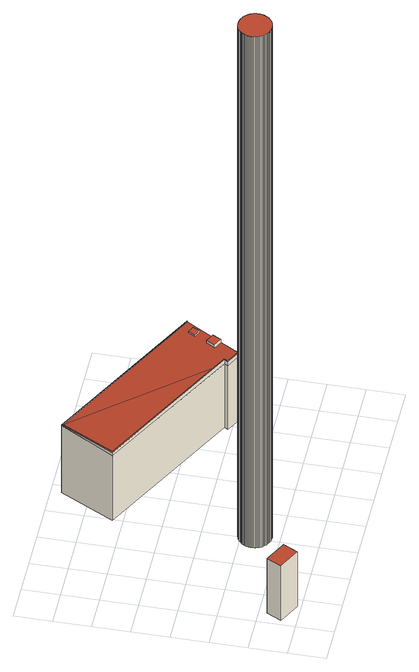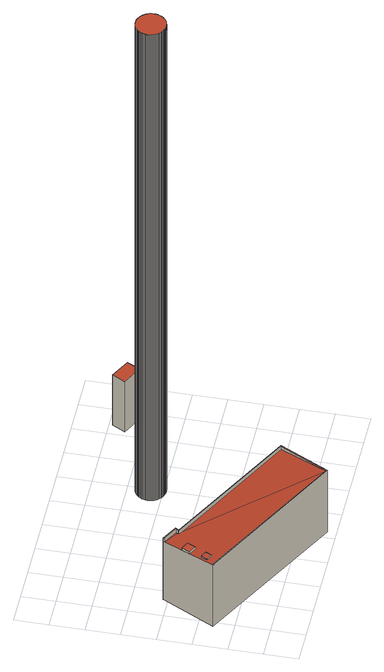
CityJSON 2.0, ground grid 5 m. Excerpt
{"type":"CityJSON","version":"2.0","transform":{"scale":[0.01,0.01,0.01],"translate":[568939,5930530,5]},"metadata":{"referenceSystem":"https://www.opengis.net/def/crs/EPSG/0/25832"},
"CityObjects":{
"building1":{"type":"Building","attributes":{"Grundfläche 2D":"7.326746","Grundhöhe NN":"5.532"},"geometry":[{"type":"Solid","lod":"3","boundaries":[[[[0,1,2,3]],[[4,5,3,2]],[[5,6,0,3]],[[6,7,1,0]],[[7,4,2,1]],[[7,6,5,4]]]],"semantics":{"surfaces":[{"type":"RoofSurface"},{"type":"WallSurface"},{"type":"GroundSurface"}],"values":[[0,1,1,1,1,2]]}}]},
"building2":{"type":"Building","attributes":{"Grundfläche 2D":"14.897656","Grundhöhe NN":"5.482"},"geometry":[{"type":"Solid","lod":"3","boundaries":[[[[8,9,10,11,12,13,14,15,16,17,18,19,20,21,22,23,24,25,26,27,28,29,30,31,32,33,34,35,36,37,38,39,40,41,42,43,44,45,46,47,48,49,50,51,52,53,54,55,56,57,58,59,60,61,62,63,64,65,66,67,68,69,70,71,72,73,74,75,76,77,78,79,80,81,82,83,84,85,86,87,88,89,90,91,92,93,94,95,96,97,98,99,100,101,102,103,104,105,106,107]],[[108,109,11,10]],[[109,110,12,11]],[[110,111,13,12]],[[112,108,10,9]],[[113,114,102,101]],[[114,115,103,102]],[[115,116,104,103]],[[116,117,105,104]],[[117,118,106,105]],[[118,119,107,106]],[[119,120,8,107]],[[120,112,9,8]],[[111,121,14,13]],[[121,122,15,14]],[[122,123,16,15]],[[123,124,17,16]],[[124,125,18,17]],[[125,126,19,18]],[[126,127,20,19]],[[127,128,21,20]],[[128,129,22,21]],[[129,130,23,22]],[[130,131,24,23]],[[131,132,25,24]],[[132,133,26,25]],[[133,134,27,26]],[[134,135,28,27]],[[135,136,29,28]],[[136,137,30,29]],[[137,138,31,30]],[[138,139,32,31]],[[139,140,33,32]],[[140,141,34,33]],[[141,142,35,34]],[[142,143,36,35]],[[143,144,37,36]],[[144,145,38,37]],[[145,146,39,38]],[[146,147,40,39]],[[147,148,41,40]],[[148,149,42,41]],[[149,150,43,42]],[[150,151,44,43]],[[151,152,45,44]],[[152,153,46,45]],[[153,154,47,46]],[[154,155,48,47]],[[155,156,49,48]],[[156,157,50,49]],[[157,158,51,50]],[[158,159,52,51]],[[159,160,53,52]],[[160,161,54,53]],[[161,162,55,54]],[[162,163,56,55]],[[163,164,57,56]],[[164,165,58,57]],[[165,166,59,58]],[[166,167,60,59]],[[167,168,61,60]],[[168,169,62,61]],[[169,170,63,62]],[[170,171,64,63]],[[171,172,65,64]],[[172,173,66,65]],[[173,174,67,66]],[[174,175,68,67]],[[175,176,69,68]],[[176,177,70,69]],[[177,178,71,70]],[[178,179,72,71]],[[179,180,73,72]],[[180,181,74,73]],[[181,182,75,74]],[[182,183,76,75]],[[183,184,77,76]],[[184,185,78,77]],[[185,186,79,78]],[[186,187,80,79]],[[187,188,81,80]],[[188,189,82,81]],[[189,190,83,82]],[[190,191,84,83]],[[191,192,85,84]],[[192,193,86,85]],[[193,194,87,86]],[[194,195,88,87]],[[195,196,89,88]],[[196,197,90,89]],[[197,198,91,90]],[[198,199,92,91]],[[199,200,93,92]],[[200,201,94,93]],[[201,202,95,94]],[[202,203,96,95]],[[203,204,97,96]],[[204,205,98,97]],[[205,206,99,98]],[[206,207,100,99]],[[207,113,101,100]],[[117,116,115,114,113,207,206,205,204,203,202,201,200,199,198,197,196,195,194,193,192,191,190,189,188,187,186,185,184,183,182,181,180,179,178,177,176,175,174,173,172,171,170,169,168,167,166,165,164,163,162,161,160,159,158,157,156,155,154,153,152,151,150,149,148,147,146,145,144,143,142,141,140,139,138,137,136,135,134,133,132,131,130,129,128,127,126,125,124,123,122,121,111,110,109,108,112,120,119,118]]]],"semantics":{"surfaces":[{"type":"RoofSurface"},{"type":"WallSurface"},{"type":"GroundSurface"}],"values":[[0,1,1,1,1,1,1,1,1,1,1,1,1,1,1,1,1,1,1,1,1,1,1,1,1,1,1,1,1,1,1,1,1,1,1,1,1,1,1,1,1,1,1,1,1,1,1,1,1,1,1,1,1,1,1,1,1,1,1,1,1,1,1,1,1,1,1,1,1,1,1,1,1,1,1,1,1,1,1,1,1,1,1,1,1,1,1,1,1,1,1,1,1,1,1,1,1,1,1,1,1,2]]}}]},
"building3":{"type":"Building","attributes":{"Grundfläche 2D":"206.065080","Grundhöhe NN":"5.261"},"children":["building3-1","building3-2","building3-3"],"geometry":[{"type":"Solid","lod":"3","boundaries":[[[[208,209,210]],[[211,212,213,214,215,216,208,217,218]],[[216,215,209,208]],[[213,219,215,214]],[[220,212,211,218,217,208,210,221,222]],[[213,212,220,223]],[[219,213,223,224]],[[215,219,224,225]],[[209,215,225,226]],[[210,209,226,221]],[[224,223,220,222,221,226,225]]]],"semantics":{"surfaces":[{"type":"RoofSurface"},{"type":"WallSurface"},{"type":"GroundSurface"}],"values":[[0,0,0,0,1,1,1,1,1,1,2]]}}]},
"building3-1":{"type":"BuildingInstallation","parents":["building3"],"geometry":[{"type":"MultiSurface","lod":"3","boundaries":[[[227,228,229,230]],[[230,229,217,218]],[[227,230,218,231]],[[228,227,231,232]],[[229,228,232,217]]],"semantics":{"surfaces":[{"type":"RoofSurface"},{"type":"WallSurface"}],"values":[0,1,1,1,1]}}]},
"building3-2":{"type":"BuildingInstallation","parents":["building3"],"geometry":[{"type":"MultiSurface","lod":"3","boundaries":[[[233,234,235,236,237,238,239,240]],[[241,238,237,236,242,243]],[[244,240,239,238,241,245]],[[233,240,244,246]],[[247,242,236,235,234,233,246,248]]],"semantics":{"surfaces":[{"type":"RoofSurface"},{"type":"WallSurface"}],"values":[0,1,1,1,1]}}]},
"building3-3":{"type":"BuildingInstallation","parents":["building3"],"geometry":[{"type":"MultiSurface","lod":"3","boundaries":[[[249,250,251,252,253,254,255,256,257,258,259,260,261,262,263,264]],[[210,208,253,252]],[[208,265,254,253]],[[265,266,255,254]],[[266,216,256,255]],[[257,256,216,267]],[[267,268,214,269,259,258,257]],[[269,270,260,259]],[[211,262,261,260,270,271]],[[211,212,263,262]],[[212,213,264,263]],[[213,219,249,264]],[[250,249,219,215]],[[215,209,251,250]],[[209,210,252,251]]],"semantics":{"surfaces":[{"type":"RoofSurface"},{"type":"WallSurface"}],"values":[0,1,1,1,1,1,1,1,1,1,1,1,1,1,1]}}]}
},
"vertices":[
[350,49,977],[452,246,977],[157,397,977],[56,200,977],[157,397,53],[56,200,53],[350,49,53],[452,246,53],
[1528,1046,8666],[1514,1045,8666],[1501,1043,8666],[1488,1040,8666],[1474,1036,8666],[1461,1032,8666],[1449,1026,8666],[1437,1020,8666],[1425,1013,8666],[1413,1006,8666],[1403,997,8666],[1392,988,8666],[1382,979,8666],[1373,969,8666],[1365,958,8666],[1357,947,8666],[1350,935,8666],[1344,923,8666],[1338,910,8666],[1333,897,8666],[1329,884,8666],[1326,871,8666],[1324,857,8666],[1323,844,8666],[1322,830,8666],[1322,817,8666],[1324,803,8666],[1326,789,8666],[1329,776,8666],[1332,763,8666],[1337,750,8666],[1342,737,8666],[1348,725,8666],[1355,713,8666],[1363,702,8666],[1371,691,8666],[1380,681,8666],[1390,671,8666],[1400,662,8666],[1410,653,8666],[1422,645,8666],[1433,638,8666],[1446,632,8666],[1458,626,8666],[1471,622,8666],[1484,618,8666],[1497,615,8666],[1511,612,8666],[1524,611,8666],[1538,611,8666],[1552,611,8666],[1566,612,8666],[1579,614,8666],[1592,617,8666],[1606,621,8666],[1619,625,8666],[1631,630,8666],[1643,637,8666],[1655,643,8666],[1667,651,8666],[1677,659,8666],[1688,668,8666],[1697,678,8666],[1707,688,8666],[1715,699,8666],[1723,710,8666],[1730,722,8666],[1736,734,8666],[1742,746,8666],[1747,759,8666],[1751,772,8666],[1754,786,8666],[1756,799,8666],[1757,813,8666],[1758,827,8666],[1757,840,8666],[1756,854,8666],[1754,867,8666],[1751,881,8666],[1748,894,8666],[1743,907,8666],[1738,920,8666],[1732,932,8666],[1725,944,8666],[1717,955,8666],[1709,966,8666],[1700,976,8666],[1690,986,8666],[1680,995,8666],[1669,1004,8666],[1658,1011,8666],[1646,1018,8666],[1634,1025,8666],[1622,1030,8666],[1609,1035,8666],[1596,1039,8666],[1582,1042,8666],[1569,1044,8666],[1555,1046,8666],[1542,1046,8666],[1501,1043,48],[1488,1040,48],[1474,1036,48],[1461,1032,48],[1514,1045,48],[1622,1030,48],[1609,1035,48],[1596,1039,48],[1582,1042,48],[1569,1044,48],[1555,1046,48],[1542,1046,48],[1528,1046,48],[1449,1026,48],[1437,1020,48],[1425,1013,48],[1413,1006,48],[1403,997,48],[1392,988,48],[1382,979,48],[1373,969,48],[1365,958,48],[1357,947,48],[1350,935,48],[1344,923,48],[1338,910,48],[1333,897,48],[1329,884,48],[1326,871,48],[1324,857,48],[1323,844,48],[1322,830,48],[1322,817,48],[1324,803,48],[1326,789,48],[1329,776,48],[1332,763,48],[1337,750,48],[1342,737,48],[1348,725,48],[1355,713,48],[1363,702,48],[1371,691,48],[1380,681,48],[1390,671,48],[1400,662,48],[1410,653,48],[1422,645,48],[1433,638,48],[1446,632,48],[1458,626,48],[1471,622,48],[1484,618,48],[1497,615,48],[1511,612,48],[1524,611,48],[1538,611,48],[1552,611,48],[1566,612,48],[1579,614,48],[1592,617,48],[1606,621,48],[1619,625,48],[1631,630,48],[1643,637,48],[1655,643,48],[1667,651,48],[1677,659,48],[1688,668,48],[1697,678,48],[1707,688,48],[1715,699,48],[1723,710,48],[1730,722,48],[1736,734,48],[1742,746,48],[1747,759,48],[1751,772,48],[1754,786,48],[1756,799,48],[1757,813,48],[1758,827,48],[1757,840,48],[1756,854,48],[1754,867,48],[1751,881,48],[1748,894,48],[1743,907,48],[1738,920,48],[1732,932,48],[1725,944,48],[1717,955,48],[1709,966,48],[1700,976,48],[1690,986,48],[1680,995,48],[1669,1004,48],[1658,1011,48],[1646,1018,48],[1634,1025,48],
[3689,1448,1102],[3442,1557,1098],[3681,1432,1100],[4084,2201,1159],[4090,2212,1160],[1882,3369,1160],[3439,1644,1102],[3470,1610,1100],[3483,1601,1100],[3832,1722,1123],[3894,1840,1132],[1501,2643,1110],[4090,2212,26],[3681,1432,26],[3689,1448,26],[1882,3369,26],[1501,2643,26],[3470,1610,26],[3442,1557,26],
[3780,1900,1169],[3718,1782,1169],[3832,1722,1169],[3894,1840,1169],[3780,1900,1130],[3718,1782,1120],
[3853,2062,1169],[3908,2035,1169],[3910,2034,1169],[3942,2019,1169],[3983,2104,1169],[3986,2110,1169],[3985,2111,1169],[3898,2154,1169],[3986,2110,1150],[3942,2019,1143],[3983,2104,1149],[3898,2154,1150],[3985,2111,1150],[3853,2062,1142],[3910,2034,1142],[3908,2035,1142],
[1501,2643,1163],[3470,1610,1163],[3442,1557,1163],[3681,1432,1163],[3689,1448,1163],[3464,1566,1163],[3482,1600,1163],[3483,1601,1163],[3491,1617,1163],[3482,1622,1163],[1526,2648,1163],[1894,3349,1163],[4080,2203,1163],[4084,2201,1163],[4090,2212,1163],[1882,3369,1163],[3464,1566,1099],[3482,1600,1100],[3491,1617,1102],[3482,1622,1102],[1526,2648,1111],[1894,3349,1159],[4080,2203,1159]
]}
